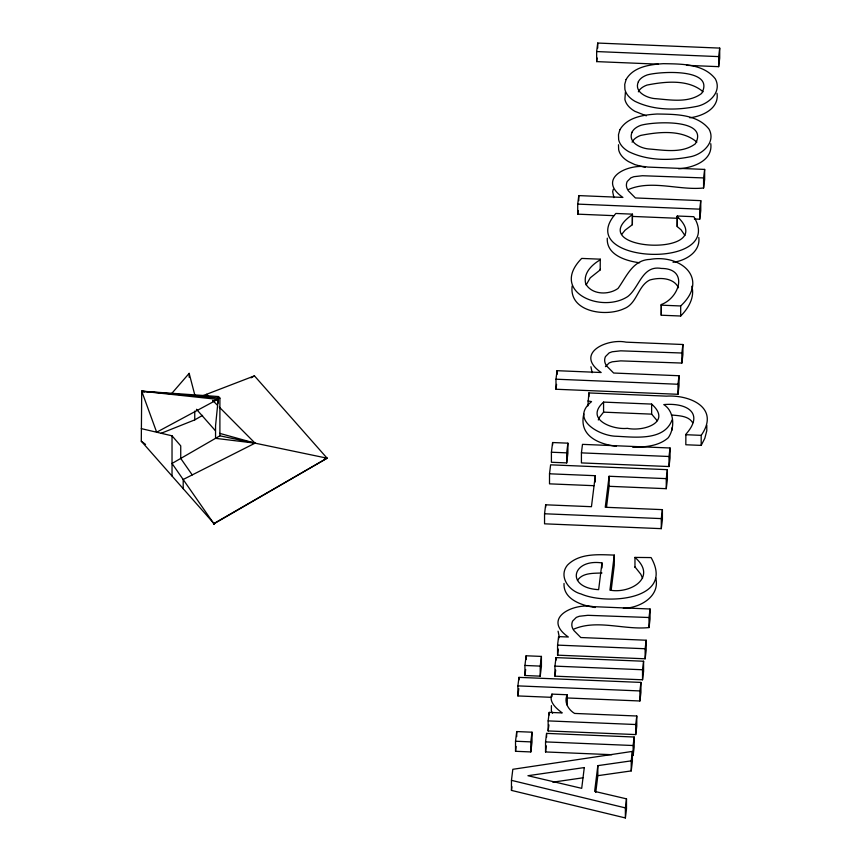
<?xml version="1.0" encoding="UTF-8"?>
<svg xmlns="http://www.w3.org/2000/svg" width="861" height="861" viewBox="0 0 861 861"><rect width="100%" height="100%" fill="white"/><g stroke="black" fill="none" stroke-linecap="round" stroke-linejoin="round"><path stroke-width="1.29" d="M706.806 425.323L706.784 430.758L704.825 438.292L701.188 445.395L685.819 444.76L685.873 434.256C704.825 413.043 686.809 402.528 663.788 404.595C674.55 411.354 675.013 428.154 668.287 437.732C658.687 446.235 644.975 447.128 632.727 447.236M219.899 435.817L327.094 458.192L213.937 523.52L141.29 441.198L141.721 391.195L218.5 396.544L219.899 398.126L219.899 435.817L172.028 463.466L213.937 523.811L327.094 458.192L254.447 375.87L202.841 395.726M218.113 403.088L218.274 400.473M551.417 697.324L517.902 695.936L517.902 685.883L518.957 677.37L640.95 682.418L640.95 692.47L639.895 700.983L567.507 697.98M682.913 344.508L681.858 353.01L620.695 350.825L612.182 351.772L609.157 352.892L605.444 356.605A25.206 14.551 0 0 0 606.811 366.129L613.645 373.028L679.028 375.74L679.028 385.793L677.973 394.295L555.98 389.247L555.98 379.195L557.035 370.693L601.172 372.512C573.986 353.602 606.747 338.104 626.065 342.151L682.913 344.508L682.913 354.56L681.858 363.062L620.695 360.877L612.182 361.824L609.157 362.944L605.444 366.657M613.915 215.659L577.72 214.163L577.72 204.111L578.775 195.598L622.912 197.427C595.726 178.507 628.487 163.02 647.806 167.066L704.653 169.413L704.653 179.465L703.588 187.978C679.351 190.615 651.723 179.583 628.659 189.42M658.321 64.166L596.651 61.615L596.651 51.563L597.717 43.05L719.71 48.098L719.71 58.15L718.655 66.663L686.475 65.328M517.902 695.936L518.806 688.639M555.98 389.247L556.583 384.383M577.72 214.163L578.172 210.514M596.651 61.615L597.103 57.967M515.524 741.246L516.718 731.559L532.012 732.194L532.012 742.247L530.806 751.933L515.524 751.298L515.524 741.246L530.806 741.881L532.012 732.194M524.93 665.467L526.125 655.781L541.418 656.416L541.418 666.468L540.213 676.154L524.93 675.519L524.93 665.467L540.213 666.102L541.418 656.416M551.406 452.219L552.611 442.532L567.894 443.167L567.894 453.22L566.689 462.906L551.406 462.271L551.406 452.219L566.689 452.854L567.894 443.167M632.394 751.405L631.221 760.866L597.835 765.633L594.639 791.388L626.496 798.847L626.496 808.899L625.377 817.95L511.456 790.398L511.456 780.346L512.822 769.303L632.394 751.405L632.394 761.458L631.221 770.918L597.835 775.675L595.758 792.421M549.512 473.798L550.62 464.832L667.372 469.665L666.253 478.63L609.104 476.262L605.251 507.269L662.41 509.637L662.41 519.689L661.291 528.654L544.55 523.822L544.55 513.769L545.659 504.804L591.453 506.698L595.295 475.692L549.512 473.798L549.512 483.85L593.993 485.69M515.524 751.298L516.116 746.455M524.93 675.519L525.684 669.471M511.456 790.398L511.908 786.717M600.268 259.183L600.192 259.861C591.884 264.639 582.962 273.324 585.717 283.829C591.755 294.892 608.609 295.248 618.037 288.435C626.528 276.682 632.738 259.904 649.969 259.409C680.879 253.92 709.916 278.684 680.685 305.967L680.685 316.019L661.237 315.212L661.313 304.525C679.77 297.712 688.714 268.438 661.377 268.449C642.08 264.887 639.497 287.552 627.723 296.561C601.322 313.899 549.07 291.588 581.692 258.418L600.268 259.183L600.192 269.913L590.269 277.791L586.126 284.959M600.192 269.913L600.268 269.235M611.891 754.699L545.54 751.944L545.54 741.902L546.595 733.389L634.18 737.016L634.18 747.057L633.126 755.571L633.126 745.518L634.18 737.016M567.313 694.752C563.6 701.812 568.292 709.722 574.61 713.435L636.785 716.008L636.785 726.06L635.73 734.573L548.145 730.946L548.145 720.894L549.21 712.381L562.222 712.919C556.647 708.668 548.382 702.07 551.944 694.117L567.313 694.752L567.259 705.256M554.947 666.123L556.012 657.61L643.587 661.237L643.587 671.289L642.532 679.792L554.947 676.176L554.947 666.123L642.532 669.75L643.587 661.237M650.066 608.996L649.011 617.509L587.859 615.314L579.345 616.261L576.321 617.391L572.608 621.104A25.206 14.551 0 0 0 573.975 630.618L580.798 637.527L646.191 640.229L646.191 650.281L645.137 658.794L557.562 655.167L557.562 645.115L558.617 636.602L568.335 637.011C541.149 618.09 573.91 602.603 593.229 606.65L650.066 608.996L650.066 619.048L649.011 627.561C624.774 630.198 597.147 619.167 574.083 629.004M581.423 452.875L582.488 444.362L670.062 447.989L670.062 458.03L669.008 466.544L581.423 462.917L581.423 452.875L669.008 456.491L670.062 447.989M587.869 405.972L588.87 392.939L666.489 396.146C690.038 394.661 720.442 407.899 701.188 435.354L701.188 445.395M545.54 751.944L546.294 745.874M548.145 730.946L548.909 724.865M554.947 676.176L555.7 670.095M557.562 655.167L558.315 649.086M621.793 234.278L625.054 230.221L632.361 224.699L632.426 214.152L615.873 213.463C571.144 264.004 726.824 270.688 693.815 216.692L677.273 216.014L677.209 226.561L681.094 229.844L684.947 235.505M632.361 224.699L632.426 214.152M606.531 506.989L609.104 486.314L609.104 476.262M601.968 562.922L598.643 589.667C565.117 587.837 571.865 558.488 601.968 562.922L601.968 567.948M614.28 555.097L609.932 590.14C630.5 594.025 657.912 577.419 634.966 557.411L651.099 557.584C675.315 600.171 606.101 605.1 581.11 593.972C568.992 590.937 558.24 576.536 567.41 565.171C579.464 552.891 598.513 554.592 614.28 555.097L614.28 565.15L611.224 589.807M661.237 315.212L661.313 304.525M642.586 578.248L640.821 574.255L635.02 566.968M677.209 226.561L677.273 216.014M625.377 817.95L625.377 807.898L626.496 798.847M635.73 734.573L635.73 724.521L636.785 716.008M639.895 700.983L639.895 690.931L640.95 682.418M645.137 658.794L645.137 648.742L646.191 640.229M661.291 528.654L661.291 518.602L662.41 509.637M677.973 394.295L677.973 384.254L679.028 375.74M694.353 218.985L699.713 219.211L699.713 209.158L700.768 200.645L635.386 197.944L628.552 191.034A25.206 14.551 0 0 1 627.185 181.52L630.898 177.807L633.922 176.677L642.435 175.73L703.588 177.926L704.653 169.413M718.655 66.663L718.655 56.611L719.71 48.098M609.104 486.314L666.253 488.682L667.372 479.717L667.372 469.665M699.713 219.211L700.768 210.697L700.768 200.645M551.417 705.622L551.374 710.928L552.558 713.263M572.145 286.013C568.83 312.048 605.724 317.182 623.891 308.755C637.205 303.804 637.614 286.035 649.764 280.019C659.322 277.231 673.657 277.5 678.5 287.768M218.5 396.544L215.551 425.775L215.551 438.335L255.06 443.157L219.254 407.081M613.312 189.291L612.666 191.626L613.893 197.632M625.42 91.976L624.892 99.273A35 20.201 0 0 0 634.858 111.306L646.32 115.826M672.032 420.039C664.143 441.295 634.46 437.087 616.347 436.258C599.353 436.01 569.541 419.361 591.572 401.603L587.869 400.946M598.32 419.985L599.041 417.854L603.572 412.15L603.572 402.098L651.637 404.089C672.312 422.439 643.544 431.759 627.346 428.337C612.903 430.005 584.242 419.544 603.572 402.098M577.473 580.465C582.52 572.5 593.767 573.426 601.968 572.974M680.685 316.019C688.273 308.421 695.053 297.314 691.792 286.239M171.21 394.08L189.162 373.351L194.747 394.758M632.361 214.647C579.022 251.821 721.26 258.117 677.209 216.509M251.025 377.839L254.447 375.87M161.179 433.266L194.747 419.888L202.593 415.368M212.71 401.301L219.899 398.126L141.721 391.195L156.659 432.222L217.725 399.386L141.721 391.195L144.196 392.218M673.022 262.282C685.56 260.797 700.553 251.972 698.82 237.507M689.79 117.774C702.382 116.321 719.333 108.551 717.03 93.332M552.837 782.165L582.972 777.806M623.364 608.297C639.411 608.221 660.538 596.512 655.705 577.817M678.619 168.778C692.459 167.917 713.026 160.985 710.777 143.669M596.651 51.563L718.655 56.611M577.72 204.111L699.713 209.158M632.684 216.434L678.264 218.317M661.237 305.16L680.685 305.967M555.98 379.195L677.973 384.254M603.572 412.15L651.637 414.141L657.201 420.717M685.819 434.708L701.188 435.354M544.55 513.769L661.291 518.602M557.562 645.115L645.137 648.742M517.902 685.883L639.895 690.931M548.145 720.894L635.73 724.521M545.54 741.902L633.126 745.518M324.425 457.944L327.094 458.192M671.472 414.959C678.748 415.841 688.466 415.605 692.718 422.783M645.201 167.357L634.955 164.645L628.605 161.642A35 20.201 0 0 1 618.65 149.61L618.489 144.734M595.188 607.511C582.262 605.649 563.18 599.536 564.02 583.457M639.615 262.777C626.216 261.001 606.241 255.06 607.285 238.174M616.347 446.31C598.384 444.093 578.614 435.774 583.823 413.926M141.29 428.627L172.028 435.817L180.735 445.869L180.735 458.439L192.229 474.917M511.456 780.346L625.377 807.898M219.641 433.352L255.06 443.157L183.199 479.48L183.199 488.693M141.29 441.198L145.552 444.416M206.575 394.295L209.18 396.921M212.667 400.43L217.37 405.176M703.114 91.783C688.316 78.964 664.961 81.526 646.977 85.078A19.868 11.473 0 0 0 638.345 91.826M696.861 142.119C682.063 129.301 658.719 131.862 640.724 135.414A19.868 11.473 0 0 0 632.092 142.162M196.469 409.276L215.39 430.704M213.743 523.574L214.217 524.414L213.463 522.971M213.582 523.079L214.217 524.414L213.7 523.24M592.153 372.727L590.926 366.721M559.316 637.215L558.089 631.21M672.01 427.799L672.032 430.091M703.588 177.926L703.588 187.978M681.858 353.01L681.858 363.062M669.008 456.491L669.008 466.544M666.253 478.63L666.253 488.682M651.637 404.089L651.637 414.141M649.011 617.509L649.011 627.561M642.532 669.75L642.532 679.792M634.966 557.411L634.966 567.464M631.221 760.866L631.221 770.918M597.835 765.633L597.835 775.675M597.717 43.05L597.717 48.076M595.295 475.692L595.295 481.977M588.87 392.939L588.87 396.706M578.775 195.598L578.775 200.624M566.689 452.854L566.689 462.906M558.617 636.602L558.617 639.12M557.035 370.693L557.035 374.46M556.012 657.61L556.012 660.129M552.611 442.532L552.611 445.04M551.944 694.117L551.944 696.624M549.21 712.381L549.21 714.899M546.595 733.389L546.595 737.156M545.659 504.804L545.659 507.323M540.213 666.102L540.213 676.154M530.806 741.881L530.806 751.933M526.125 655.781L526.125 659.548M518.957 677.37L518.957 679.889M516.718 731.559L516.718 736.585M194.747 411.095L194.747 419.888M189.162 373.351L189.162 377.301M172.028 435.817L172.028 476.025M584.285 767.571L581.702 788.342L527.944 775.707L584.285 767.571M626.098 79.513L624.742 84.346L624.892 89.221A35 20.201 0 0 0 634.858 101.254C653.477 110.412 675.573 110.488 695.591 106.613C708.076 104.698 722.573 92.31 715.308 78.835C703.254 63.499 681.073 64.015 663.357 63.671C649.98 64.521 633.405 66.695 626.098 79.513M619.845 129.85L618.489 134.682L618.65 139.557A35 20.201 0 0 0 628.605 151.59C647.224 160.749 669.32 160.824 689.338 156.95C701.833 155.034 716.32 142.646 709.066 129.172C697.001 113.835 674.83 114.352 657.104 114.007C643.727 114.857 627.163 117.031 619.845 129.85M638.345 81.773C633.857 91.879 646.439 97.734 654.564 98.595C669.923 99.715 688.337 103.481 701.618 93.451C715.922 67.728 658.396 71.42 646.977 75.025A19.868 11.473 0 0 0 638.345 81.773M632.092 132.11C627.615 142.216 640.197 148.081 648.311 148.931C663.67 150.051 682.084 153.818 695.365 143.787C709.679 118.065 652.143 121.756 640.724 125.362A19.868 11.473 0 0 0 632.092 132.11"/></g></svg>
